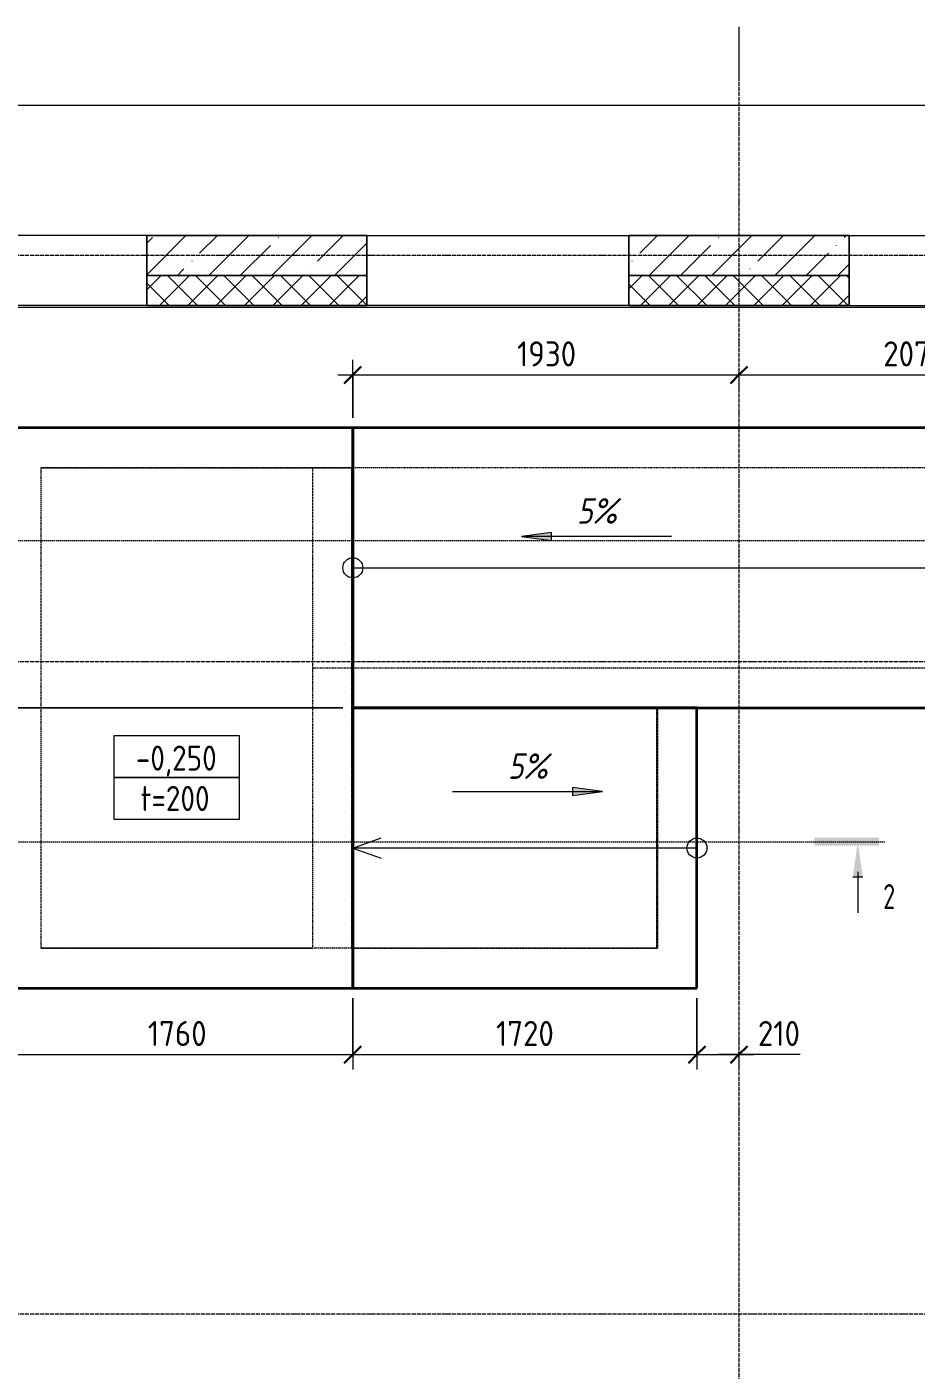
# Model space of a CAD drawing. Header units: millimetres. Extents: x 25978 to 116586, y -2270 to 13021.
# Drawn here: x 28446 to 32891, y 5971 to 12682 of the extents above; entities that cross this region are included whole.
import ezdxf

# ---------------------------------------------------------------- set-up
doc = ezdxf.new("R2010")
doc.units = ezdxf.units.MM
for name, pattern in [('01 Штриховая _4 мм_', [6, 3.5, -2.5]), ('02 Штрихпунктирная _20 мм_', [25, 20, -2.5, 0, -2.5]), ('04 Пунктир 10мм', [10, 0, -10])]:
    doc.linetypes.add(name, pattern=pattern)
for name, color, linetype, lineweight in [('AA_Dim', 7, 'Continuous', 9), ('AA_Dim-50', 7, 'Continuous', 9), ('AA_Linii', 7, 'Continuous', 9), ('AA_Oformlenie', 7, 'Continuous', 9), ('AA_Razrez', 7, 'Continuous', 9), ('AA_Vinoska', 7, 'Continuous', 9), ('AF_Perekritie', 7, 'Continuous', 20), ('AF_Perekritie_Опалубка', 253, 'Continuous', 20), ('AF_Stena', 7, '01 Штриховая _4 мм_', 20), ('AF_Stena_Опалубка', 253, 'Continuous', 20), ('Gen_Dim', 7, 'Continuous', 9), ('Оси', 7, 'Continuous', 9)]:
    doc.layers.add(name, color=color, linetype=linetype, lineweight=lineweight)
doc.styles.add('ISOCPEUR_1', font='isocpeur.TTF', dxfattribs={"width": 0.85, "height": 125})
doc.styles.add('ISOCPEUR_2', font='isocpeur.TTF', dxfattribs={"width": 0.9, "height": 125})
doc.styles.add('ISOCPEUR_3', font='isocpeur.TTF', dxfattribs={"width": 0.7, "height": 125})
doc.styles.add('ISOCPEUR_I', font='isocpeui.ttf', dxfattribs={"width": 0.85, "height": 127.403846})
doc.dimstyles.new('05_Округл_5мм__прозр_', dxfattribs={"dimscale": 304.8, "dimtxt": 125.344371, "dimasz": 0.278871, "dimexe": 0.246063, "dimexo": 0.164042, "dimgap": 0.016404, "dimtad": 1, "dimdec": 0, "dimrnd": 5, "dimdsep": 46, "dimtxsty": 'ISOCPEUR_2', "dimblk1": 'OBLIQUE', "dimblk2": 'OBLIQUE', "dimsah": 1, "dimcen": 0.09, "dimdle": 0.246063, "dimazin": 0, "dimtfac": 1, "dimtdec": 4, "dimtix": 1, "dimtmove": 0, "dimatfit": 3, "dimfxl": 1, "dimtvp": 1, "dimtolj": 1, "dimtzin": 0, "dimlwd": 18, "dimlwe": 18, "dimarcsym": 2})
doc.dimstyles.new('05_Округл_5мм__прозр__1', dxfattribs={"dimscale": 304.8, "dimtxt": 125.344371, "dimasz": 0.278871, "dimexe": 0.246063, "dimexo": 0.164042, "dimgap": 0.016404, "dimtad": 1, "dimdec": 0, "dimrnd": 5, "dimdsep": 46, "dimtxsty": 'ISOCPEUR_2', "dimblk1": 'OBLIQUE', "dimblk2": 'OBLIQUE', "dimsah": 1, "dimcen": 0.09, "dimdle": 0.246063, "dimazin": 0, "dimtfac": 1, "dimtdec": 4, "dimtix": 1, "dimtmove": 1, "dimatfit": 3, "dimfxl": 1, "dimtvp": 1, "dimtolj": 1, "dimtzin": 0, "dimlwd": 18, "dimlwe": 18, "dimarcsym": 2})
pattern_1 = [(45, (0, 0), (-70.71068, 70.71068), []), (135, (0, 0), (-70.71068, -70.71068), [])]

# ---------------------------------------------------------------- blocks, each defined once
blk = doc.blocks.new('Засыпка - Засыпка-3699984-Схема расположения входа на отм_ -0_110 в осях 7-14_ А-В')
at = {"layer": 'AF_Perekritie', "lineweight": 35}
for p, q in [((30075.1, 9279.3), (31595.1, 9279.3)), ((30075.1, 8079.3), (30075.1, 9279.3))]:
    blk.add_line(p, q, dxfattribs=at)
at = {"layer": 'AF_Perekritie', "linetype": '01 Штриховая _4 мм_'}
for p, q in [((31595.1, 9279.3), (31595.1, 8079.3)), ((31595.1, 8079.3), (30075.1, 8079.3))]:
    blk.add_line(p, q, dxfattribs=at)
blk = doc.blocks.new('Засыпка 2 - Засыпка 2-3700114-Схема расположения входа на отм_ -0_110 в осях 7-14_ А-В')
at = {"layer": 'AF_Perekritie', "linetype": '01 Штриховая _4 мм_'}
for p, q in [((28515.1, 10479.3), (29875.1, 10479.3)), ((28515.1, 10479.3), (28515.1, 8079.3)), ((29875.1, 8079.3), (29875.1, 10479.3)), ((29875.1, 8079.3), (28515.1, 8079.3))]:
    blk.add_line(p, q, dxfattribs=at)
blk = doc.blocks.new('Перекрытия 1 - Перекрытия 1-3747042-Схема расположения входа на отм_ -0_110 в осях 7-14_ А-В')
at = {"layer": 'AF_Perekritie', "lineweight": 35}
for q in [(31595.1, 9279.3), (30075.1, 8079.3)]:
    blk.add_line((30075.1, 9279.3), q, dxfattribs=at)
at = {"layer": 'AF_Perekritie', "linetype": '01 Штриховая _4 мм_'}
for q in [(31595.1, 9279.3), (30075.1, 8079.3)]:
    blk.add_line((31595.1, 8079.3), q, dxfattribs=at)
blk = doc.blocks.new('Перекрытия 2 - Перекрытия 2-3747738-Схема расположения входа на отм_ -0_110 в осях 7-14_ А-В')
at = {"layer": 'AF_Perekritie', "linetype": '01 Штриховая _4 мм_'}
for p, q in [((28515.1, 10479.3), (30069.4, 10479.3)), ((28515.1, 10479.3), (28515.1, 8079.3)), ((30069.4, 8079.3), (30069.4, 10479.3)), ((30069.4, 8079.3), (28515.1, 8079.3))]:
    blk.add_line(p, q, dxfattribs=at)
blk = doc.blocks.new('011_ЛинияОбрыва _ЭлУзла_Линия_ - Тип 1-3710690-Схема расположения входа на отм_ -0_110 в осях 7-14_ А-В')
at = {"layer": 'AA_Oformlenie'}
blk.add_line((0, 0), (10745, 0), dxfattribs=at)
blk = doc.blocks.new('012_Стрелка _ЭлУзла_Линия_ - 012_Стрелка _ЭлУзла_Линия_-3711205-Схема расположения входа на отм_ -0_110 в осях 7-14_ А-В')
at = {"layer": 'AA_Oformlenie'}
blk.add_line((0, 0), (1720, 0), dxfattribs=at)
blk = doc.blocks.new('012_Стрелка _ЭлУзла_Линия_ - 012_Стрелка _ЭлУзла_Линия_-3711315-Схема расположения входа на отм_ -0_110 в осях 7-14_ А-В')
at = {"layer": 'AA_Oformlenie'}
blk.add_line((0, 0), (3988.8, 0), dxfattribs=at)
blk = doc.blocks.new('042_М_Плиты толщина и отметка - Толщина и отметка-1913325-Схема расположения входа на отм_ -0_110 в осях 7-14_ А-В')
at = {"layer": 'AA_Vinoska'}
for p, q in [((6.28, 4.17), (-6.28, 4.17)), ((-6.28, 4.17), (-6.28, 0)), ((6.28, 0), (6.28, 4.17)), ((6.28, 0), (-6.28, 0)), ((-6.28, 0), (-6.28, -4.17)), ((-6.28, 0), (6.28, 0)), ((6.28, -4.17), (6.28, 0)), ((-6.28, -4.17), (6.28, -4.17))]:
    blk.add_line(p, q, dxfattribs=at)
blk = doc.blocks.new('DIMBLOCK9-Схема расположения входа на отм_ -0_110 в осях 7-14_ А-В')
at = {"layer": 'AA_Dim-50', "lineweight": 18}
for p, q in [((28315.1, 7829.3), (28315.1, 7472.4)), ((28315.1, 7547.4), (28315.1, 7829.3)), ((30075.1, 7829.3), (30075.1, 7472.4)), ((30075.1, 7547.4), (30075.1, 7829.3)), ((28240.1, 7547.4), (30075.1, 7547.4))]:
    blk.add_line(p, q, dxfattribs=at)
at = {"layer": 'AA_Dim-50', "lineweight": 30}
for p, q in [((28315.1, 7547.4), (28357.6, 7589.9)), ((30075.1, 7547.4), (30117.6, 7589.9)), ((28315.1, 7547.4), (28272.6, 7504.9)), ((30075.1, 7547.4), (30032.6, 7504.9))]:
    blk.add_line(p, q, dxfattribs=at)
at = {"layer": 'AA_Dim-50', "color": 0, "lineweight": 18, "insert": (29050.8, 7715.2), "char_height": 125, "width": 346.234, "attachment_point": 1, "line_spacing_factor": 1.135194, "style": 'ISOCPEUR_2'}
blk.add_mtext('1760', dxfattribs=at)
blk = doc.blocks.new('_Oblique')
at = {"color": 0, "linetype": 'ByBlock', "lineweight": -2}
blk.add_line((-0.5, -0.5), (0.5, 0.5), dxfattribs=at)
blk = doc.blocks.new('DIMBLOCK10-Схема расположения входа на отм_ -0_110 в осях 7-14_ А-В')
at = {"layer": 'AA_Dim-50', "lineweight": 18}
for p, q in [((30075.1, 7829.3), (30075.1, 7472.4)), ((30075.1, 7547.4), (30075.1, 7829.3)), ((31795.1, 7829.3), (31795.1, 7472.4)), ((31795.1, 7547.4), (31795.1, 7829.3)), ((30075.1, 7547.4), (31795.1, 7547.4))]:
    blk.add_line(p, q, dxfattribs=at)
at = {"layer": 'AA_Dim-50', "lineweight": 30}
for p, q in [((30075.1, 7547.4), (30117.6, 7589.9)), ((31795.1, 7547.4), (31837.6, 7589.9)), ((30075.1, 7547.4), (30032.6, 7504.9)), ((31795.1, 7547.4), (31752.6, 7504.9))]:
    blk.add_line(p, q, dxfattribs=at)
at = {"layer": 'AA_Dim-50', "color": 0, "lineweight": 18, "insert": (30790.8, 7715.2), "char_height": 125, "width": 346.234, "attachment_point": 1, "line_spacing_factor": 1.135194, "style": 'ISOCPEUR_2'}
blk.add_mtext('1720', dxfattribs=at)
blk = doc.blocks.new('DIMBLOCK11-Схема расположения входа на отм_ -0_110 в осях 7-14_ А-В')
at = {"layer": 'AA_Dim-50', "lineweight": 18}
for p, q in [((31795.1, 7829.3), (31795.1, 7472.4)), ((31795.1, 7547.4), (31795.1, 7829.3)), ((31795.1, 7547.4), (32080.1, 7547.4)), ((32049.7, 7547.4), (31900.1, 7547.4)), ((32005.1, 7557.5), (32005.1, 7472.4)), ((32005.1, 7547.4), (32005.1, 7557.5)), ((32310.2, 7547.4), (32049.7, 7547.4))]:
    blk.add_line(p, q, dxfattribs=at)
at = {"layer": 'AA_Dim-50', "lineweight": 30}
for p, q in [((31795.1, 7547.4), (31837.6, 7589.9)), ((32005.1, 7547.4), (32047.6, 7589.9)), ((31795.1, 7547.4), (31752.6, 7504.9)), ((32005.1, 7547.4), (31962.6, 7504.9))]:
    blk.add_line(p, q, dxfattribs=at)
at = {"layer": 'AA_Dim-50', "color": 0, "lineweight": 18, "insert": (32099.7, 7715.2), "char_height": 125, "width": 252.581, "attachment_point": 1, "line_spacing_factor": 1.135194, "style": 'ISOCPEUR_2'}
blk.add_mtext('210', dxfattribs=at)
blk = doc.blocks.new('DIMBLOCK12-Схема расположения входа на отм_ -0_110 в осях 7-14_ А-В')
at = {"layer": 'AA_Dim-50', "lineweight": 18}
for p, q in [((30075.1, 10729.3), (30075.1, 11017.9)), ((30000.1, 10942.9), (32005.1, 10942.9)), ((30075.1, 10942.9), (30075.1, 10729.3)), ((32005.1, 10953), (32005.1, 10867.9)), ((32005.1, 10942.9), (32005.1, 10953))]:
    blk.add_line(p, q, dxfattribs=at)
at = {"layer": 'AA_Dim-50', "lineweight": 30}
for p, q in [((30075.1, 10942.9), (30032.6, 10900.4)), ((30075.1, 10942.9), (30117.6, 10985.4)), ((32005.1, 10942.9), (31962.6, 10900.4)), ((32005.1, 10942.9), (32047.6, 10985.4))]:
    blk.add_line(p, q, dxfattribs=at)
at = {"layer": 'AA_Dim-50', "color": 0, "lineweight": 18, "insert": (30895.8, 11110.7), "char_height": 125, "width": 346.234, "attachment_point": 1, "line_spacing_factor": 1.135194, "style": 'ISOCPEUR_2'}
blk.add_mtext('1930', dxfattribs=at)
blk = doc.blocks.new('DIMBLOCK13-Схема расположения входа на отм_ -0_110 в осях 7-14_ А-В')
at = {"layer": 'AA_Dim-50', "lineweight": 18}
for p, q in [((34073.8, 10729.3), (34073.8, 11017.9)), ((32005.1, 10953), (32005.1, 10867.9)), ((32005.1, 10942.9), (32005.1, 10953)), ((32005.1, 10942.9), (34148.8, 10942.9)), ((32726, 10942.9), (33088.2, 10942.9)), ((33088.2, 10942.9), (33039.4, 10942.9)), ((34073.8, 10942.9), (34073.8, 10729.3))]:
    blk.add_line(p, q, dxfattribs=at)
at = {"layer": 'AA_Dim-50', "lineweight": 30}
for p, q in [((32005.1, 10942.9), (31962.6, 10900.4)), ((32005.1, 10942.9), (32047.6, 10985.4)), ((34073.8, 10942.9), (34031.3, 10900.4)), ((34073.8, 10942.9), (34116.3, 10985.4))]:
    blk.add_line(p, q, dxfattribs=at)
at = {"layer": 'AA_Dim-50', "color": 0, "lineweight": 18, "insert": (32726, 11110.7), "char_height": 125, "width": 374.614, "attachment_point": 1, "line_spacing_factor": 1.135194, "style": 'ISOCPEUR_2'}
blk.add_mtext('2070', dxfattribs=at)
blk = doc.blocks.new('DIMBLOCK15-Схема расположения входа на отм_ -0_110 в осях 7-14_ А-В')
at = {"layer": 'AA_Dim-50', "lineweight": 18}
for p, q in [((30025.1, 9279.3), (27804.5, 9279.3)), ((27879.5, 7879.3), (27879.5, 9279.3)), ((27879.5, 9279.3), (30025.1, 9279.3)), ((28265.1, 7879.3), (27804.5, 7879.3)), ((27879.5, 7879.3), (28265.1, 7879.3))]:
    blk.add_line(p, q, dxfattribs=at)
at = {"layer": 'AA_Dim-50', "lineweight": 30}
for p, q in [((27879.5, 9279.3), (27837, 9321.8)), ((27879.5, 9279.3), (27922, 9236.8)), ((27879.5, 7879.3), (27837, 7921.8)), ((27879.5, 7879.3), (27922, 7836.8))]:
    blk.add_line(p, q, dxfattribs=at)
at = {"layer": 'AA_Dim-50', "color": 0, "lineweight": 18, "insert": (27711.7, 8430.3), "char_height": 125, "width": 357.586, "attachment_point": 1, "rotation": 90, "line_spacing_factor": 1.135194, "style": 'ISOCPEUR_2'}
blk.add_mtext('1400', dxfattribs=at)
blk = doc.blocks.new('DIMBLOCK16-Схема расположения входа на отм_ -0_110 в осях 7-14_ А-В')
at = {"layer": 'AA_Dim-50', "lineweight": 18}
for p, q in [((27879.5, 9279.3), (27879.5, 10754.3)), ((30025.1, 10679.3), (27804.5, 10679.3)), ((27879.5, 10679.3), (30025.1, 10679.3)), ((30025.1, 9279.3), (27804.5, 9279.3)), ((27879.5, 9279.3), (30025.1, 9279.3))]:
    blk.add_line(p, q, dxfattribs=at)
at = {"layer": 'AA_Dim-50', "lineweight": 30}
for p, q in [((27879.5, 10679.3), (27837, 10721.8)), ((27879.5, 10679.3), (27922, 10636.8)), ((27879.5, 9279.3), (27837, 9321.8)), ((27879.5, 9279.3), (27922, 9236.8))]:
    blk.add_line(p, q, dxfattribs=at)
at = {"layer": 'AA_Dim-50', "color": 0, "lineweight": 18, "insert": (27711.7, 9830.3), "char_height": 125, "width": 357.586, "attachment_point": 1, "rotation": 90, "line_spacing_factor": 1.135194, "style": 'ISOCPEUR_2'}
blk.add_mtext('1400', dxfattribs=at)
blk = doc.blocks.new('Разрез - Номер узла_ сзади-394133-Схема расположения входа на отм_ -0_110 в осях 7-14_ А-В')
at = {"layer": 'AA_Razrez'}
for points in [[(7.33, 0.4), (7.33, -0.39), (0.87, -0.39), (0.87, 0.4)], [(3.5, -3.53), (2.5, -3.53), (3, 0)]]:
    blk.add_hatch(color=256, dxfattribs=at).paths.add_polyline_path(points)
for p, q in [((2.5, -3.53), (3.5, -3.53)), ((3, -3), (3, -7.1))]:
    blk.add_line(p, q, dxfattribs=at)
blk = doc.blocks.new('DIMBLOCK39-Схема расположения входа на отм_ -0_110 в осях 7-14_ А-В')
at = {"layer": 'AA_Dim-50', "lineweight": 18}
for p, q in [((36152.4, 6603.1), (36152.4, 4830.3)), ((36152.4, 4905.3), (36152.4, 6603.1)), ((31930.1, 4905.3), (36227.4, 4905.3)), ((32005.1, 4915.4), (32005.1, 4830.3)), ((32005.1, 4905.3), (32005.1, 4915.4))]:
    blk.add_line(p, q, dxfattribs=at)
at = {"layer": 'AA_Dim-50', "lineweight": 30}
for p, q in [((32005.1, 4905.3), (31962.6, 4862.8)), ((32005.1, 4905.3), (32047.6, 4947.8)), ((36152.4, 4905.3), (36109.9, 4862.8)), ((36152.4, 4905.3), (36194.9, 4947.8))]:
    blk.add_line(p, q, dxfattribs=at)
at = {"layer": 'AA_Dim-50', "color": 0, "lineweight": 18, "insert": (33925, 5073.2), "char_height": 125, "width": 368.938, "attachment_point": 1, "line_spacing_factor": 1.135194, "style": 'ISOCPEUR_2'}
blk.add_mtext('4145', dxfattribs=at)

msp = doc.modelspace()

# ---------------------------------------------------------------- hatches: boundary and pattern name
at = {"layer": 'AA_Oformlenie'}
h = msp.add_hatch(dxfattribs=at)
h.set_pattern_fill('FP_1', color=256, style=0, pattern_type=2)
h.set_pattern_definition([(45, (0, 0), (-157.1545, 157.1545), []), (45, (157.15, 0), (-157.1545, 157.1545), [277.813, -55.563, 1.676, -53.886])])
h.paths.add_polyline_path([(40267.4341, 11440), (41287.101, 11440), (41287.101, 11640), (40267.4341, 11640)])
h.paths.add_polyline_path([(48565.0616, 11440), (49445.0616, 11440), (49445.0616, 11640), (48565.0616, 11640)])
h.paths.add_polyline_path([(44843.0266, 11440), (47255.0616, 11440), (47255.0616, 11640), (42987.101, 11640), (42987.101, 11440)])
h.paths.add_polyline_path([(31455.0977, 11440), (32555.1338, 11440), (32555.1338, 11640), (31455.0977, 11640)])
h.paths.add_polyline_path([(29941.8946, 11440), (30145.0977, 11440), (30145.0977, 11640), (29045.0616, 11640), (29045.0616, 11440)])
h.paths.add_polyline_path([(38567.4151, 11440), (38567.4151, 11640), (33863.3571, 11640), (33863.3571, 11440), (37392.4606, 11440)])
h = msp.add_hatch(dxfattribs=at)
h.set_pattern_fill('FP_2', color=256, style=0, pattern_type=2)
h.set_pattern_definition(pattern_1)
h.paths.add_polyline_path([(29045.0616, 11290), (30145.0977, 11290), (30145.0977, 11440), (29045.0616, 11440)])
h = msp.add_hatch(dxfattribs=at)
h.set_pattern_fill('FP_2', color=256, style=0, pattern_type=2)
h.set_pattern_definition(pattern_1)
h.paths.add_polyline_path([(32555.1338, 11290), (32555.1338, 11440), (31455.0977, 11440), (31455.0977, 11290)])
at = {"layer": 'Gen_Dim'}
for points in [[(30918.6334, 10136.2118), (31068.6334, 10116.4639), (31068.6334, 10155.9597)], [(31322.8311, 8861.2194), (31172.8311, 8880.9673), (31172.8311, 8841.4715)]]:
    msp.add_hatch(color=256, dxfattribs=at).paths.add_polyline_path(points)

# ---------------------------------------------------------------- linework, layer by layer
at = {"layer": 'AA_Linii', "lineweight": 20}
for p, q in [((29045.0616, 11640), (27845.0616, 11640)), ((29045.0616, 11640), (30145.0977, 11640)), ((29045.0616, 11440), (29045.0616, 11640)), ((30145.0977, 11640), (30145.0977, 11440)), ((30145.0977, 11640), (31455.0977, 11640)), ((31455.0977, 11640), (32555.1338, 11640)), ((31455.0977, 11440), (31455.0977, 11640)), ((32555.1338, 11640), (32555.1338, 11440)), ((32555.1338, 11640), (33865.0616, 11640)), ((30145.0977, 11440), (29045.0616, 11440)), ((29045.0616, 11440), (30145.0977, 11440)), ((29045.0616, 11290), (29045.0616, 11440)), ((30145.0977, 11440), (30145.0977, 11290)), ((31455.0977, 11440), (32555.0616, 11440)), ((31455.0977, 11290), (31455.0977, 11440)), ((32555.1338, 11440), (31455.0977, 11440)), ((31455.0977, 11440), (32555.1338, 11440)), ((32555.0616, 11440), (32555.0616, 11290)), ((29045.0616, 11290), (27845.0616, 11290)), ((36023.5651, 11280), (27845.0616, 11280)), ((30145.0977, 11290), (29045.0616, 11290)), ((31455.0977, 11290), (30145.0977, 11290)), ((32555.0616, 11290), (31455.0977, 11290)), ((32555.0616, 11290), (33863.3571, 11290))]:
    msp.add_line(p, q, dxfattribs=at)
at = {"layer": 'AA_Linii'}
for p, q in [((30145.0977, 11640), (29045.0616, 11640)), ((29045.0616, 11640), (29045.0616, 11440)), ((30145.0977, 11440), (30145.0977, 11640)), ((32555.1338, 11640), (31455.0977, 11640)), ((31455.0977, 11640), (31455.0977, 11440)), ((32555.1338, 11440), (32555.1338, 11640)), ((29045.0616, 11440), (30145.0977, 11440)), ((30145.0977, 11440), (29045.0616, 11440)), ((29045.0616, 11440), (29045.0616, 11290)), ((30145.0977, 11290), (30145.0977, 11440)), ((31455.0977, 11440), (32555.1338, 11440)), ((32555.1338, 11440), (31455.0977, 11440)), ((31455.0977, 11440), (31455.0977, 11290)), ((32555.1338, 11290), (32555.1338, 11440)), ((29045.0616, 11290), (30145.0977, 11290)), ((31455.0977, 11290), (32555.1338, 11290))]:
    msp.add_line(p, q, dxfattribs=at)
at = {"layer": 'AA_Razrez', "linetype": '04 Пунктир 10мм'}
for p, q in [((26322.4402, 10116.0406), (37042.0345, 10116.0406)), ((26195.9687, 8610.743), (32748.9987, 8610.743))]:
    msp.add_line(p, q, dxfattribs=at)
at = {"layer": 'AA_Vinoska'}
for q in [(30216.0155, 8630.6381), (30216.0155, 8528.032)]:
    msp.add_line((30075.0616, 8579.3351), q, dxfattribs=at)
for centre in [(30075.0616, 9979.3351), (31795.0616, 8579.3351)]:
    msp.add_circle(centre, 50, dxfattribs=at)
at = {"layer": 'AF_Perekritie_Опалубка', "lineweight": 35}
for p, q in [((30075.0616, 10679.3351), (28315.0616, 10679.3351)), ((30075.0616, 7879.3351), (30075.0616, 10679.3351)), ((34073.8222, 10679.3351), (30075.0616, 10679.3351)), ((30075.0616, 10679.3351), (30075.0616, 9279.3351)), ((30075.0616, 9279.3351), (34073.8222, 9279.3351)), ((31795.0616, 9279.3351), (30075.0616, 9279.3351)), ((30075.0616, 9279.3351), (30075.0616, 7879.3351)), ((31795.0616, 7879.3351), (31795.0616, 9279.3351)), ((31795.0616, 7879.3351), (31795.0616, 9279.3351)), ((31795.0616, 9279.3351), (33416.5087, 9279.3351)), ((28315.0616, 7879.3351), (30075.0616, 7879.3351)), ((28515.0616, 7879.3351), (31795.0616, 7879.3351)), ((30075.0616, 7879.3351), (31795.0616, 7879.3351))]:
    msp.add_line(p, q, dxfattribs=at)
at = {"layer": 'AF_Stena'}
for p, q in [((30075.0616, 10479.3351), (28515.0616, 10479.3351)), ((28515.0616, 10479.3351), (28515.0616, 8079.3351)), ((33166.2577, 10479.3351), (30075.0616, 10479.3351)), ((29875.0616, 9479.3351), (30080.06, 9479.3351)), ((29875.0616, 9279.3351), (29875.0616, 9479.3351)), ((30080.06, 9479.3351), (33360.7129, 9479.3351)), ((30080.06, 9279.3351), (30080.06, 9479.3351)), ((29875.0616, 8079.3351), (29875.0616, 9279.3351)), ((31595.0616, 8079.3351), (31595.0616, 9279.3351)), ((31598.7215, 8079.3351), (31598.7215, 9279.3351)), ((28515.0616, 8079.3351), (29875.0616, 8079.3351)), ((30075.0616, 8079.3351), (31598.7215, 8079.3351)), ((31595.0616, 8079.3351), (31598.7215, 8079.3351))]:
    msp.add_line(p, q, dxfattribs=at)
at = {"layer": 'AF_Stena_Опалубка'}
for p, q in [((30080.06, 9279.3351), (30075.0616, 9279.3351)), ((30075.0616, 9279.3351), (30075.0616, 8079.3351)), ((33416.5087, 9279.3351), (30080.06, 9279.3351)), ((31598.7215, 9279.3351), (31595.0616, 9279.3351)), ((31795.0616, 8079.3351), (31795.0616, 9279.3351)), ((31795.0616, 8079.3351), (31795.0616, 7879.3351)), ((28515.0616, 7879.3351), (31795.0616, 7879.3351))]:
    msp.add_line(p, q, dxfattribs=at)
at = {"layer": 'Gen_Dim'}
for p, q in [((31068.6334, 10155.9597), (30918.6334, 10136.2118)), ((30918.6334, 10136.2118), (31068.6334, 10116.4639)), ((31068.6334, 10116.4639), (31068.6334, 10155.9597)), ((31322.8311, 8861.2194), (31172.8311, 8880.9673)), ((31172.8311, 8880.9673), (31172.8311, 8841.4715)), ((31172.8311, 8841.4715), (31322.8311, 8861.2194))]:
    msp.add_line(p, q, dxfattribs=at)
at = {"layer": 'Оси'}
msp.add_line((32005.0616, 12681.8629), (32005.0616, 12431.8629), dxfattribs=at)
at = {"layer": 'Оси', "linetype": '02 Штрихпунктирная _20 мм_'}
for p, q in [((32005.0616, 12431.8629), (32005.0616, 3155.5937)), ((49415.0616, 11540), (26637.2958, 11540)), ((49415.0616, 9510), (26637.2958, 9510)), ((49415.0616, 6250), (26637.2958, 6250))]:
    msp.add_line(p, q, dxfattribs=at)

# ---------------------------------------------------------------- block references
at = {"layer": 'AA_Oformlenie'}
for name, p in [('011_ЛинияОбрыва _ЭлУзла_Линия_ - Тип 1-3710690-Схема расположения входа на отм_ -0_110 в осях 7-14_ А-В', (27845.0616, 12290)), ('012_Стрелка _ЭлУзла_Линия_ - 012_Стрелка _ЭлУзла_Линия_-3711315-Схема расположения входа на отм_ -0_110 в осях 7-14_ А-В', (30075.0616, 9979.3351))]:
    msp.add_blockref(name, p, dxfattribs=at)
at = {"layer": 'AA_Oformlenie', "rotation": 180}
msp.add_blockref('012_Стрелка _ЭлУзла_Линия_ - 012_Стрелка _ЭлУзла_Линия_-3711205-Схема расположения входа на отм_ -0_110 в осях 7-14_ А-В', (31795.0616, 8579.3351), dxfattribs=at)
at = {"layer": 'AA_Razrez', "extrusion": (0, 0, -1), "xscale": 49.99999999999998, "yscale": 49.99999999999998, "zscale": 49.99999999999998}
msp.add_blockref('Разрез - Номер узла_ сзади-394133-Схема расположения входа на отм_ -0_110 в осях 7-14_ А-В', (-32748.9987, 8610.743), dxfattribs=at)
at = {"layer": 'AA_Vinoska', "xscale": 49.99999999999998, "yscale": 49.99999999999998, "zscale": 49.99999999999998}
msp.add_blockref('042_М_Плиты толщина и отметка - Толщина и отметка-1913325-Схема расположения входа на отм_ -0_110 в осях 7-14_ А-В', (29195.0616, 8931.6861), dxfattribs=at)
at = {"layer": 'AF_Perekritie', "linetype": '01 Штриховая _4 мм_'}
for name in ['Засыпка 2 - Засыпка 2-3700114-Схема расположения входа на отм_ -0_110 в осях 7-14_ А-В', 'Перекрытия 2 - Перекрытия 2-3747738-Схема расположения входа на отм_ -0_110 в осях 7-14_ А-В', 'Засыпка - Засыпка-3699984-Схема расположения входа на отм_ -0_110 в осях 7-14_ А-В', 'Перекрытия 1 - Перекрытия 1-3747042-Схема расположения входа на отм_ -0_110 в осях 7-14_ А-В']:
    msp.add_blockref(name, (0, 0), dxfattribs=at)

# ---------------------------------------------------------------- texts
at = {"layer": 'AA_Razrez', "insert": (32725.8699, 8399.1459), "char_height": 125, "width": 75.759469, "attachment_point": 1, "style": 'ISOCPEUR_3'}
msp.add_mtext('\\fISOCPEUR|b0|i0|c204|p34|;\\W.7;2', dxfattribs=at)
at = {"layer": 'AA_Vinoska', "char_height": 125, "attachment_point": 1, "style": 'ISOCPEUR_1'}
for s, insert, width in [('-0,250', (28990.5824, 9091.0602), 504.261437), ('t=200', (29014.5949, 8889.3597), 446.339516)]:
    msp.add_mtext(s, dxfattribs=dict(at, insert=insert, width=width))
at = {"layer": 'Gen_Dim', "insert": (31195.2421, 10327.1831), "char_height": 127.40385, "width": 236.139156, "attachment_point": 1, "line_spacing_factor": 1.135194, "style": 'ISOCPEUR_I', "bg_fill": 3, "box_fill_scale": 1.25, "bg_fill_color": 256, "bg_fill_true_color": 13158600, "bg_fill_transparency": 0}
msp.add_mtext('5%', dxfattribs=at)

# ---------------------------------------------------------------- dimensions: what is measured, and where the dimension line sits
at = {"layer": 'AA_Dim', "lineweight": 18}
for base, p1, p2, override, picture, middle in [((32005.0616, 10942.9016), (30075.0616, 10679.3351), (32005.0616, 11003.0057), {"dimpost": '<>', "dimfxl": 1956.952399}, 'DIMBLOCK12-Схема расположения входа на отм_ -0_110 в осях 7-14_ А-В', (31040.0616, 11010.4016)), ((30075.0616, 7547.4063), (28315.0616, 7879.3351), (30075.0616, 7879.3351), {"dimpost": '<>', "dimfxl": 1760}, 'DIMBLOCK9-Схема расположения входа на отм_ -0_110 в осях 7-14_ А-В', (29195.0616, 7614.9063)), ((31795.0616, 7547.4063), (30075.0616, 7879.3351), (31795.0616, 7879.3351), {"dimpost": '<>', "dimfxl": 1720}, 'DIMBLOCK10-Схема расположения входа на отм_ -0_110 в осях 7-14_ А-В', (30935.0616, 7614.9063)), ((36152.3853, 4905.3384), (32005.0616, 4965.4425), (36152.3853, 6653.0793), {"dimpost": '<>', "dimfxl": 4477.545254}, 'DIMBLOCK39-Схема расположения входа на отм_ -0_110 в осях 7-14_ А-В', (34078.7234, 4972.8384))]:
    dim = msp.add_linear_dim(base=base, p1=p1, p2=p2, dimstyle='05_Округл_5мм__прозр_', override=override, dxfattribs=at)
    dim.commit()
    dim.dimension.update_dxf_attribs({"geometry": picture, "text_midpoint": middle})
for base, p1, p2, override, picture, middle in [((34073.8222, 10942.9016), (32005.0616, 11003.0057), (34073.8222, 10679.3351), {"dimpost": '<>', "dimfxl": 2093.927675}, 'DIMBLOCK13-Схема расположения входа на отм_ -0_110 в осях 7-14_ А-В', (32913.2792, 11027.4081)), ((32005.0616, 7547.4063), (31795.0616, 7879.3351), (32005.0616, 7607.5104), {"dimpost": '<>', "dimfxl": 343.494761}, 'DIMBLOCK11-Схема расположения входа на отм_ -0_110 в осях 7-14_ А-В', (32225.9782, 7631.9128))]:
    dim = msp.add_linear_dim(base=base, p1=p1, p2=p2, dimstyle='05_Округл_5мм__прозр__1', override=override, dxfattribs=at)
    dim.commit()
    dim.dimension.update_dxf_attribs({"geometry": picture, "text_midpoint": middle, "dimtype": 160})
for base, p1, p2, override, picture, middle in [((27879.5113, 10679.3351), (30075.0616, 9279.3351), (30075.0616, 10679.3351), {"dimpost": '<>', "dimfxl": 1400}, 'DIMBLOCK16-Схема расположения входа на отм_ -0_110 в осях 7-14_ А-В', (27812.0113, 9979.3351)), ((27879.5113, 9279.3351), (28315.0616, 7879.3351), (30075.0616, 9279.3351), {"dimpost": '<>', "dimfxl": 2248.910847}, 'DIMBLOCK15-Схема расположения входа на отм_ -0_110 в осях 7-14_ А-В', (27812.0113, 8579.3351))]:
    dim = msp.add_linear_dim(base=base, p1=p1, p2=p2, angle=90, dimstyle='05_Округл_5мм__прозр_', override=override, dxfattribs=at)
    dim.commit()
    dim.dimension.update_dxf_attribs({"geometry": picture, "text_midpoint": middle})

# ---------------------------------------------------------------- next in the draw order: linework, layer by layer
at = {"layer": 'Gen_Dim'}
msp.add_line((31668.6334, 10136.2118), (30918.6334, 10136.2118), dxfattribs=at)

# ---------------------------------------------------------------- next in the draw order: texts
at = {"layer": 'Gen_Dim', "insert": (30849.4398, 9052.1908), "char_height": 127.40385, "width": 236.139156, "attachment_point": 1, "line_spacing_factor": 1.135194, "style": 'ISOCPEUR_I', "bg_fill": 3, "box_fill_scale": 1.25, "bg_fill_color": 256, "bg_fill_true_color": 13158600, "bg_fill_transparency": 0}
msp.add_mtext('5%', dxfattribs=at)

# ---------------------------------------------------------------- next in the draw order: linework, layer by layer
at = {"layer": 'Gen_Dim'}
msp.add_line((30572.8311, 8861.2194), (31322.8311, 8861.2194), dxfattribs=at)

doc.saveas('drawing.dxf')
